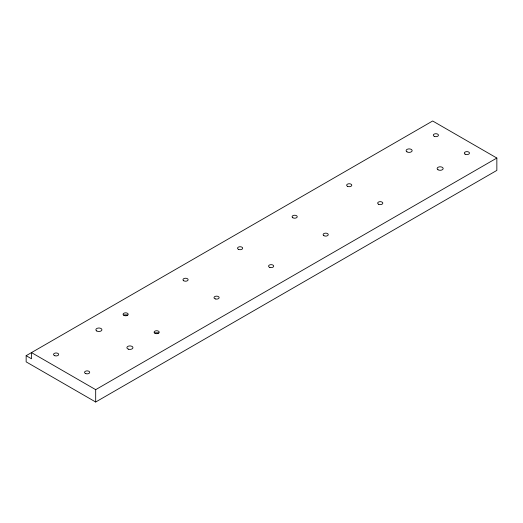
<?xml version="1.0" encoding="UTF-8"?>
<svg xmlns="http://www.w3.org/2000/svg" width="523" height="523" viewBox="0 0 523 523"><rect width="100%" height="100%" fill="white"/><g stroke="black" fill="none" stroke-linecap="round" stroke-linejoin="round"><path stroke-width="0.78" d="M26.15 355.686L432.665 120.99L496.85 158.044L496.85 170.4L95.683 402.01L26.15 361.864L26.15 355.686L31.498 358.778L31.498 352.6L95.683 389.655L496.85 158.044M95.683 389.655L95.683 402.01M154.703 332.942A7.564 4.367 0 0 1 158.619 332.942M123.683 315.029A7.564 4.367 0 0 1 127.599 315.029M85.844 373.651A2.569 1.484 0 0 0 89.701 372.363A2.569 1.484 0 0 0 85.844 371.075A2.569 1.484 0 0 0 85.844 373.651M215.286 298.914A2.569 1.484 0 0 0 219.144 297.633A2.569 1.484 0 0 0 215.286 296.345A2.569 1.484 0 0 0 215.286 298.914M54.817 355.738A2.569 1.484 0 0 0 58.674 354.45A2.569 1.484 0 0 0 54.817 353.169A2.569 1.484 0 0 0 54.817 355.738M183.73 280.773A2.569 1.484 0 0 0 188.032 280.106A2.569 1.484 0 0 0 184.881 278.288A2.569 1.484 0 0 0 183.73 280.773M465.078 154.154A2.569 1.484 0 0 0 469.379 153.487A2.569 1.484 0 0 0 466.228 151.67A2.569 1.484 0 0 0 465.078 154.154M434.587 136.483A2.569 1.484 0 0 0 438.444 135.196A2.569 1.484 0 0 0 434.587 133.908A2.569 1.484 0 0 0 434.587 136.483M406.992 151.873A3.027 1.746 0 0 0 412.052 151.088A3.027 1.746 0 0 0 408.345 148.95A3.027 1.746 0 0 0 406.992 151.873M438.013 169.785A3.027 1.746 0 0 0 443.073 169.001A3.027 1.746 0 0 0 439.366 166.857A3.027 1.746 0 0 0 438.013 169.785M378.423 204.186A2.569 1.484 0 0 0 382.731 203.519A2.569 1.484 0 0 0 379.58 201.701A2.569 1.484 0 0 0 378.423 204.186M347.403 186.273A2.569 1.484 0 0 0 351.704 185.606A2.569 1.484 0 0 0 348.553 183.789A2.569 1.484 0 0 0 347.403 186.273M323.887 235.69A2.569 1.484 0 0 0 328.176 235.004A2.569 1.484 0 0 0 324.999 233.199A2.569 1.484 0 0 0 323.887 235.69M292.88 217.79A2.569 1.484 0 0 0 297.162 217.078A2.569 1.484 0 0 0 293.952 215.293A2.569 1.484 0 0 0 292.88 217.79M269.842 267.416A2.569 1.484 0 0 0 273.699 266.135A2.569 1.484 0 0 0 269.842 264.847A2.569 1.484 0 0 0 269.842 267.416M238.318 249.288A2.569 1.484 0 0 0 242.6 248.582A2.569 1.484 0 0 0 239.397 246.791A2.569 1.484 0 0 0 238.318 249.288M96.755 330.981A3.027 1.746 0 0 0 101.815 330.203A3.027 1.746 0 0 0 98.108 328.058A3.027 1.746 0 0 0 96.755 330.981M128.403 349.174A3.027 1.746 0 0 0 132.947 347.658A3.027 1.746 0 0 0 128.403 346.148A3.027 1.746 0 0 0 128.403 349.174M124.35 315.591A2.569 1.484 0 0 0 128.213 314.31A2.569 1.484 0 0 0 124.35 313.022A2.569 1.484 0 0 0 124.35 315.591M155.377 333.504A2.569 1.484 0 0 0 159.234 332.216A2.569 1.484 0 0 0 155.377 330.935A2.569 1.484 0 0 0 155.377 333.504"/></g></svg>
